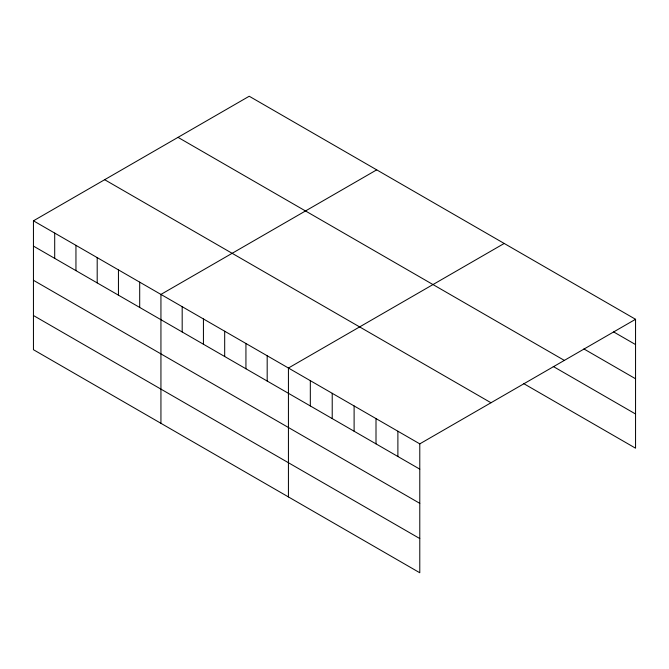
<?xml version="1.0" encoding="UTF-8"?>
<svg xmlns="http://www.w3.org/2000/svg" width="669" height="669" viewBox="0 0 669 669"><rect width="100%" height="100%" fill="white"/><g stroke="black" fill="none" stroke-linecap="round" stroke-linejoin="round"><path stroke-width="1" d="M33.45 220.812L419.781 443.865L419.781 572.756L33.45 349.711L33.45 220.812L249.219 96.244L635.55 319.289L635.55 448.188L523.459 383.471M376.706 169.851L160.936 294.419L160.936 423.318M504.2 243.449L288.431 368.025L288.431 496.925M419.781 443.865L635.55 319.289M613.657 331.933L635.55 344.568M583.886 348.934L635.55 378.763M178.013 137.354L564.343 360.399M553.238 366.47L635.55 413.994M104.657 179.702L490.987 402.755M33.45 246.1L419.781 469.145M33.45 280.286L419.781 503.339M33.45 315.517L419.781 538.562M397.888 431.221L397.888 456.501M376.003 418.585L376.003 443.865M354.11 405.941L354.11 431.229M332.217 393.305L332.217 418.585M310.324 380.661L310.324 405.949M267.182 355.757L267.182 381.037M245.933 343.49L245.933 368.77M224.684 331.222L224.684 356.502M203.435 318.954L203.435 344.234M182.185 306.686L182.185 331.966M139.696 282.151L139.696 307.431M118.446 269.883L118.446 295.163M97.197 257.615L97.197 282.895M75.948 245.347L75.948 270.636M54.699 233.08L54.699 258.368"/></g></svg>
